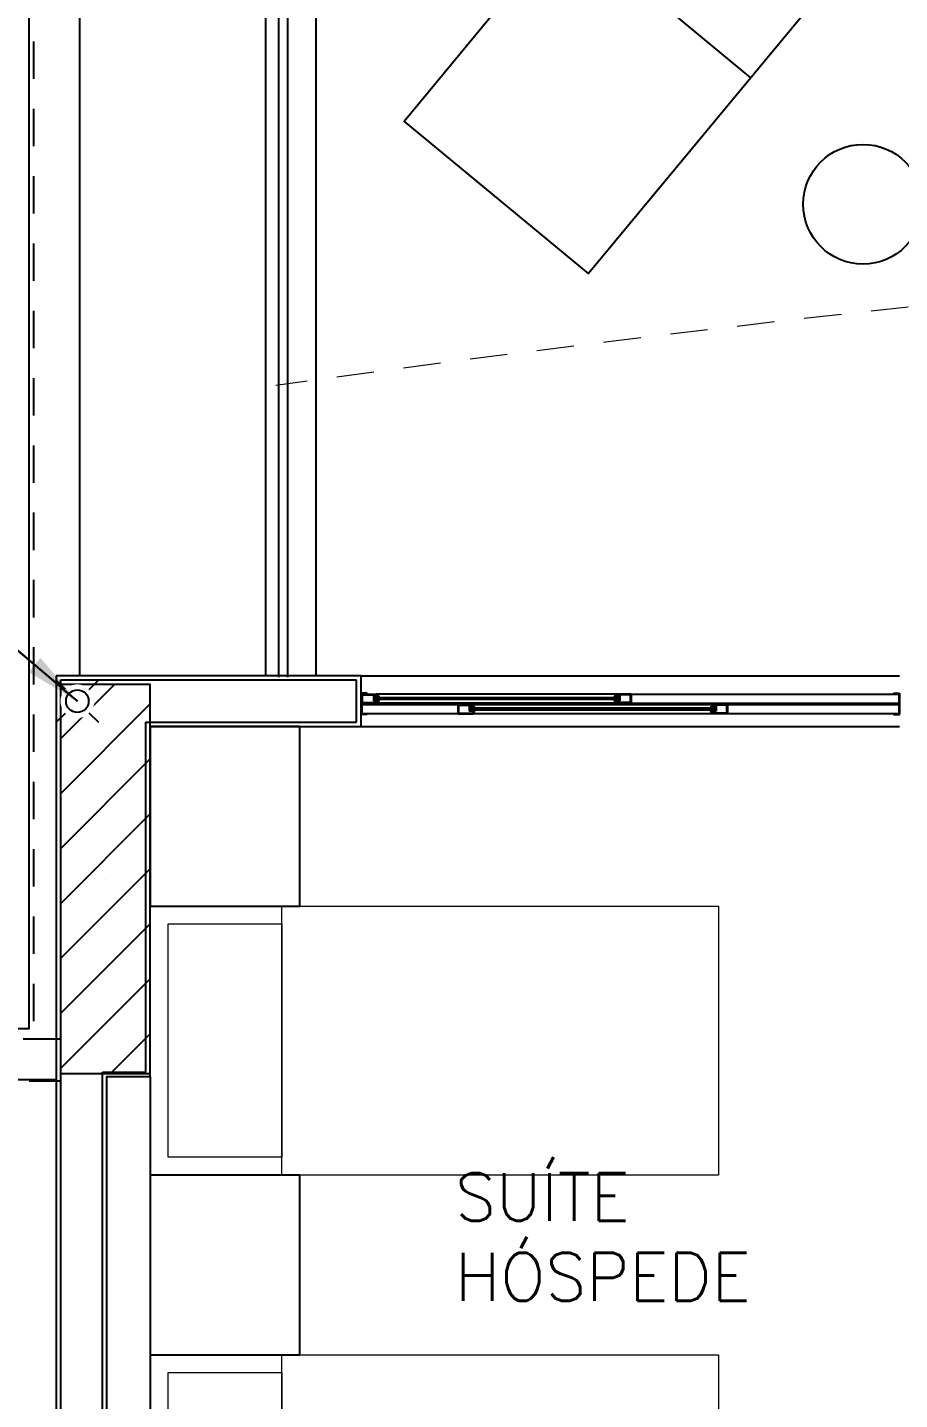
# Model space of a CAD drawing. Header units: millimetres. Extents: x 188.6 to 263.2, y 40.1 to 120.1.
# Drawn here: x 219.198 to 222.114, y 56.332 to 60.919 of the extents above; entities that cross this region are included whole.
import ezdxf

# ---------------------------------------------------------------- set-up
doc = ezdxf.new("R2010")
doc.units = ezdxf.units.MM
doc.set_wipeout_variables(frame=1)
doc.linetypes.add('HIDDEN2', pattern=[0.1875, 0.125, -0.0625])
doc.linetypes.add('Wipeout_Contour', pattern=[1000, 0, -1000])
for name, color, linetype in [('ARQ', 8, 'Continuous'), ('ARQ-BASE', 8, 'Continuous'), ('ESTR-PILARES', 11, 'Continuous'), ('ESTR-VIGAS', 11, 'HIDDEN2'), ('ESTRUTURA', 7, 'Continuous'), ('INC-CORRIMÃO', 7, 'Continuous'), ('Pilar.ARQ', 8, 'Continuous'), ('SPDA-COL', 7, 'Continuous'), ('SPDA-D', 164, 'Continuous')]:
    doc.layers.add(name, color=color, linetype=linetype)
doc.layers.add('L-MC-LAYOUT', color=8, linetype='Continuous', lineweight=5)
doc.styles.add('60-75', font='romans.shx', dxfattribs={"height": 0.12})
doc.dimstyles.new('IND75', dxfattribs={"dimtxt": 0.15, "dimasz": 0.1875, "dimexe": 0.15, "dimexo": 0, "dimgap": 0.1, "dimtad": 1, "dimzin": 10, "dimdsep": 46, "dimtxsty": '60-75', "dimcen": 0, "dimclrd": 256, "dimclre": 1, "dimclrt": 256, "dimadec": 0, "dimazin": 0, "dimtfac": 1, "dimtix": 1, "dimtmove": 2, "dimatfit": 3, "dimfxl": 0.15, "dimtolj": 1, "dimtzin": 6, "dimarcsym": 0})

# ---------------------------------------------------------------- blocks, each defined once
blk = doc.blocks.new('ESTR-1TP-29.09.2016')
blk.add_lwpolyline([(15.9877, 19.7452), (15.9877, 19.7202)])
at = {"layer": 'ESTR-PILARES'}
for p, q in [((15.9874, 20.8646), (16.1681, 21.0452)), ((15.9874, 20.6807), (16.2874, 20.9807)), ((15.9874, 20.4969), (16.2874, 20.7969)), ((15.9874, 20.313), (16.2874, 20.613)), ((15.9874, 20.1292), (16.2874, 20.4292)), ((16.1374, 20.3952), (16.1374, 20.3952)), ((15.9874, 19.9453), (16.2874, 20.2453)), ((15.9874, 19.7615), (16.2874, 20.0615)), ((16.155, 19.7452), (16.2874, 19.8776))]:
    blk.add_line(p, q, dxfattribs=at)
blk.add_lwpolyline([(15.9874, 19.7452), (16.2874, 19.7452), (16.2874, 21.0452), (15.9874, 21.0452), (15.9874, 19.7452)], dxfattribs=at)
at = {"layer": 'ESTR-VIGAS'}
for points in [[(15.8974, 24.5452), (15.8974, 19.8602)], [(15.9874, 19.8602), (13.0274, 19.8602)], [(13.1824, 19.7202), (15.9877, 19.7202)]]:
    blk.add_lwpolyline(points, dxfattribs=at)
blk = doc.blocks.new('CAMA SOLTEIRO')
at = {"layer": 'L-MC-LAYOUT'}
blk.add_line((5741.836, -1547.0217), (5741.836, -1546.1217), dxfattribs=at)
for points in [[(5741.396, -1546.1217), (5743.296, -1546.1217), (5743.296, -1547.0217), (5741.396, -1547.0217)], [(5741.456, -1546.1817), (5741.836, -1546.1817), (5741.836, -1546.9617), (5741.456, -1546.9617)]]:
    blk.add_lwpolyline(points, close=True, dxfattribs=at)
blk = doc.blocks.new('arq-3pav')
at = {"layer": 'ARQ'}
for p, q in [((15.9908, 21.0039), (16.6073, 20.494)), ((15.3053, 18.495), (14.2853, 18.495)), ((15.3051, 18.495), (17.1051, 18.495)), ((15.3053, 18.325), (15.3053, 18.495)), ((15.2903, 18.34), (15.2903, 18.48)), ((15.3251, 18.436), (15.3051, 18.436)), ((15.3051, 18.436), (15.3051, 18.365)), ((15.3071, 18.434), (15.3071, 18.367)), ((15.3071, 18.434), (15.3251, 18.434)), ((17.1031, 18.398), (15.3071, 18.398)), ((15.3083, 18.433), (15.3603, 18.433)), ((15.3083, 18.433), (15.3083, 18.403)), ((15.3083, 18.403), (15.3603, 18.403)), ((15.3103, 18.431), (15.3463, 18.431)), ((15.3103, 18.405), (15.3103, 18.431)), ((15.3103, 18.405), (15.3583, 18.405)), ((15.3103, 18.403), (15.3103, 18.403)), ((15.3251, 18.436), (15.3251, 18.434)), ((15.3463, 18.431), (15.3463, 18.411)), ((15.3583, 18.411), (15.3463, 18.411)), ((15.3483, 18.433), (15.3483, 18.423)), ((15.3603, 18.423), (15.3483, 18.423)), ((15.3483, 18.423), (15.3483, 18.413)), ((16.1683, 18.421), (15.3483, 18.421)), ((16.1683, 18.415), (15.3483, 18.415)), ((15.3603, 18.413), (15.3483, 18.413)), ((15.3603, 18.4225), (15.3488, 18.4225)), ((15.3653, 18.4215), (15.3488, 18.4215)), ((15.3653, 18.4145), (15.3488, 18.4145)), ((15.3603, 18.4135), (15.3488, 18.4135)), ((15.3503, 18.431), (15.3503, 18.425)), ((15.3503, 18.431), (15.3583, 18.431)), ((15.3583, 18.425), (15.3503, 18.425)), ((16.2063, 18.433), (15.3553, 18.433)), ((16.2083, 18.403), (15.3553, 18.403)), ((15.3583, 18.431), (15.3583, 18.425)), ((15.3583, 18.411), (15.3583, 18.405)), ((15.3603, 18.433), (15.3603, 18.423)), ((15.3603, 18.413), (15.3603, 18.403)), ((15.3608, 18.423), (15.3608, 18.428)), ((15.3608, 18.413), (15.3608, 18.408)), ((15.3653, 18.423), (15.3653, 18.4215)), ((15.3653, 18.413), (15.3653, 18.4145)), ((15.6299, 18.398), (15.6799, 18.398)), ((15.6299, 18.385), (15.6299, 18.398)), ((15.6319, 18.396), (15.6659, 18.396)), ((15.6319, 18.387), (15.6319, 18.396)), ((15.6659, 18.396), (15.6659, 18.376)), ((15.6679, 18.398), (15.6679, 18.388)), ((15.6699, 18.396), (15.6779, 18.396)), ((15.6699, 18.396), (15.6699, 18.39)), ((15.6779, 18.396), (15.6779, 18.39)), ((16.4779, 18.398), (15.6799, 18.398)), ((15.6799, 18.398), (15.6799, 18.388)), ((16.1513, 18.423), (16.1513, 18.4215)), ((16.1513, 18.4215), (16.1678, 18.4215)), ((16.1513, 18.413), (16.1513, 18.4145)), ((16.1513, 18.4145), (16.1678, 18.4145)), ((16.1558, 18.423), (16.1558, 18.428)), ((16.1558, 18.413), (16.1558, 18.408)), ((16.2083, 18.433), (16.1563, 18.433)), ((16.1563, 18.433), (16.1563, 18.423)), ((16.1563, 18.423), (16.1683, 18.423)), ((16.1563, 18.4225), (16.1678, 18.4225)), ((16.1563, 18.4135), (16.1678, 18.4135)), ((16.1563, 18.413), (16.1683, 18.413)), ((16.1563, 18.413), (16.1563, 18.403)), ((16.2083, 18.403), (16.1563, 18.403)), ((16.1583, 18.431), (16.1583, 18.425)), ((16.1663, 18.431), (16.1583, 18.431)), ((16.1583, 18.425), (16.1663, 18.425)), ((16.1583, 18.411), (16.1583, 18.405)), ((16.1583, 18.411), (16.1703, 18.411)), ((16.2063, 18.405), (16.1583, 18.405)), ((16.1663, 18.431), (16.1663, 18.425)), ((16.1683, 18.433), (16.1683, 18.423)), ((16.1683, 18.423), (16.1683, 18.413)), ((16.1703, 18.431), (16.1703, 18.411)), ((16.2063, 18.431), (16.1703, 18.431)), ((16.2063, 18.405), (16.2063, 18.431)), ((16.2063, 18.403), (16.2063, 18.403)), ((16.2083, 18.433), (17.1031, 18.433)), ((16.2083, 18.433), (16.2083, 18.403)), ((16.2083, 18.403), (17.1031, 18.403)), ((16.5299, 18.398), (16.4779, 18.398)), ((16.4779, 18.398), (16.4779, 18.388)), ((16.4799, 18.396), (16.4799, 18.39)), ((16.4879, 18.396), (16.4799, 18.396)), ((16.4879, 18.396), (16.4879, 18.39)), ((16.4899, 18.398), (16.4899, 18.388)), ((16.4919, 18.396), (16.4919, 18.376)), ((16.5279, 18.396), (16.4919, 18.396)), ((16.5279, 18.37), (16.5279, 18.396)), ((16.5299, 18.398), (16.5299, 18.368)), ((17.0851, 18.436), (17.0851, 18.434)), ((17.0851, 18.436), (17.1051, 18.436)), ((17.1031, 18.434), (17.0851, 18.434)), ((17.1031, 18.434), (17.1031, 18.367)), ((17.1051, 18.436), (17.1051, 18.365)), ((15.3251, 18.365), (15.3053, 18.365)), ((17.1031, 18.368), (15.3071, 18.368)), ((15.3073, 18.367), (15.3251, 18.367)), ((15.3251, 18.365), (15.3251, 18.367)), ((15.6299, 18.37), (15.6299, 18.385)), ((15.6299, 18.385), (15.6299, 18.385)), ((15.6299, 18.368), (15.6299, 18.37)), ((15.6299, 18.37), (15.6299, 18.37)), ((15.6299, 18.368), (15.6799, 18.368)), ((15.6319, 18.37), (15.6319, 18.387)), ((15.6319, 18.387), (15.6319, 18.387)), ((15.6319, 18.37), (15.6779, 18.37)), ((15.6779, 18.376), (15.6659, 18.376)), ((15.6679, 18.388), (15.6679, 18.378)), ((15.6799, 18.388), (15.6679, 18.388)), ((16.4899, 18.386), (15.6679, 18.386)), ((16.4899, 18.38), (15.6679, 18.38)), ((15.6799, 18.378), (15.6679, 18.378)), ((15.6799, 18.3875), (15.6684, 18.3875)), ((15.6849, 18.3865), (15.6684, 18.3865)), ((15.6849, 18.3795), (15.6684, 18.3795)), ((15.6799, 18.3785), (15.6684, 18.3785)), ((15.6779, 18.39), (15.6699, 18.39)), ((15.6779, 18.376), (15.6779, 18.37)), ((15.6799, 18.378), (15.6799, 18.368)), ((16.4779, 18.368), (15.6799, 18.368)), ((15.6804, 18.388), (15.6804, 18.393)), ((15.6804, 18.378), (15.6804, 18.373)), ((15.6849, 18.388), (15.6849, 18.3865)), ((15.6849, 18.378), (15.6849, 18.3795)), ((16.4729, 18.388), (16.4729, 18.3865)), ((16.4729, 18.3865), (16.4894, 18.3865)), ((16.4729, 18.378), (16.4729, 18.3795)), ((16.4729, 18.3795), (16.4894, 18.3795)), ((16.4774, 18.388), (16.4774, 18.393)), ((16.4774, 18.378), (16.4774, 18.373)), ((16.4779, 18.388), (16.4899, 18.388)), ((16.4779, 18.3875), (16.4894, 18.3875)), ((16.4779, 18.3785), (16.4894, 18.3785)), ((16.4779, 18.378), (16.4899, 18.378)), ((16.4779, 18.378), (16.4779, 18.368)), ((16.5299, 18.368), (16.4779, 18.368)), ((16.4799, 18.39), (16.4879, 18.39)), ((16.4799, 18.376), (16.4799, 18.37)), ((16.4799, 18.376), (16.4919, 18.376)), ((16.5279, 18.37), (16.4799, 18.37)), ((16.4899, 18.388), (16.4899, 18.378)), ((16.5279, 18.368), (16.5279, 18.368)), ((17.0851, 18.365), (17.0851, 18.367)), ((17.1031, 18.367), (17.0851, 18.367)), ((17.0851, 18.365), (17.1051, 18.365)), ((15.3051, 18.325), (17.1051, 18.325))]:
    blk.add_line(p, q, dxfattribs=at)
for points in [[(14.365, 18.495), (14.365, 22.175), (34.2253, 22.175), (34.2253, 18.495), (33.6254, 18.495), (33.6254, 21.835), (24.4892, 21.835)], [(24.1292, 21.835), (14.9854, 21.835), (14.9854, 18.495), (14.365, 18.495)], [(15.1554, 18.495), (15.1554, 21.665), (24.1292, 21.665)]]:
    blk.add_lwpolyline(points, dxfattribs=at)
for points in [[(16.2139, 21.2736), (16.8304, 20.7638), (16.0656, 19.839), (15.4491, 20.3488)], [(15.1003, 16.825), (14.6003, 16.825), (14.6003, 16.225), (15.1003, 16.225)]]:
    blk.add_lwpolyline(points, close=True, dxfattribs=at)
blk.add_circle((16.9831, 20.071), 0.2, dxfattribs=at)
at = {"layer": 'ARQ', "linetype": 'HIDDEN2', "lineweight": 0}
blk.add_arc((24.3359, -47.0021), 67.1169, 90.205368, 97.978379, dxfattribs=at)
at = {"layer": 'ARQ'}
for centre, radius, start, end in [((15.3488, 18.422), 0.0005, 90, 270), ((15.3488, 18.414), 0.0005, 90, 270), ((15.3603, 18.423), 0.0005, 270, 0), ((15.3603, 18.413), 0.0005, 0, 90), ((15.3603, 18.423), 0.005, 0, 84.2608), ((15.3603, 18.413), 0.005, 275.7392, 0), ((16.1563, 18.423), 0.005, 95.7392, 180), ((16.1563, 18.413), 0.005, 180, 264.2608), ((16.1563, 18.423), 0.0005, 180, 270), ((16.1563, 18.413), 0.0005, 90, 180), ((16.1678, 18.422), 0.0005, 270, 90), ((16.1678, 18.414), 0.0005, 270, 90), ((15.6684, 18.387), 0.0005, 90, 270), ((15.6684, 18.379), 0.0005, 90, 270), ((15.6799, 18.388), 0.0005, 270, 0), ((15.6799, 18.378), 0.0005, 0, 90), ((15.6799, 18.388), 0.005, 0, 84.2608), ((15.6799, 18.378), 0.005, 275.7392, 0), ((16.4779, 18.388), 0.005, 95.7392, 180), ((16.4779, 18.378), 0.005, 180, 264.2608), ((16.4779, 18.388), 0.0005, 180, 270), ((16.4779, 18.378), 0.0005, 90, 180), ((16.4894, 18.387), 0.0005, 270, 90), ((16.4894, 18.379), 0.0005, 270, 90)]:
    blk.add_arc(centre, radius, start, end, dxfattribs=at)
blk.add_blockref('CAMA SOLTEIRO', (-5726.7957, 1562.3467), dxfattribs=at)
at = {"color": 8, "linetype": 'Wipeout_Contour', "lineweight": 0, "ltscale": 42622.057259}
blk.add_wipeout([(14.3003, 17.165), (14.6003, 17.165), (14.6003, 18.465), (14.3003, 18.465)], dxfattribs=at).dxf.layer = 'Pilar.ARQ'
at = {"layer": 'ARQ'}
for p, q in [((14.2853, 18.495), (14.2853, 14.785)), ((14.3003, 18.48), (14.3003, 14.77)), ((15.2903, 18.48), (14.3003, 18.48)), ((14.5853, 17.17), (14.5853, 18.34)), ((14.5853, 18.34), (15.2903, 18.34)), ((14.6003, 17.155), (14.6003, 18.325)), ((14.6003, 18.325), (15.3053, 18.325)), ((14.4403, 14.31), (14.4403, 17.17)), ((14.4403, 17.17), (14.5853, 17.17)), ((13.1003, 17.145), (14.2853, 17.145)), ((14.4553, 14.325), (14.4553, 17.155)), ((14.4553, 17.155), (14.6003, 17.155))]:
    blk.add_line(p, q, dxfattribs=at)
blk.add_lwpolyline([(13.1003, 17.315), (14.195, 17.315), (14.195, 22.345), (34.3953, 22.345), (34.3953, 17.4147), (35.3802, 17.4147)], dxfattribs=at)
for points in [[(15.1003, 18.325), (14.6003, 18.325), (14.6003, 17.725), (15.1003, 17.725)], [(14.6003, 15.325), (14.4553, 15.325), (14.4553, 17.155), (14.6003, 17.155)]]:
    blk.add_lwpolyline(points, close=True, dxfattribs=at)
at = {"layer": 'Pilar.ARQ', "color": 8, "linetype": 'Continuous', "lineweight": 0, "flags": 128}
blk.add_lwpolyline([(14.3003, 17.165), (14.6003, 17.165), (14.6003, 18.465), (14.3003, 18.465)], close=True, dxfattribs=at)
at = {"layer": 'ARQ'}
blk.add_blockref('CAMA SOLTEIRO', (-5726.7957, 1563.8467), dxfattribs=at)
at = {"layer": 'ESTRUTURA'}
blk.add_blockref('ESTR-1TP-29.09.2016', (-1.6874, -2.5802), dxfattribs=at)
blk = doc.blocks.new('cap')
blk.add_wipeout([(0.0003, 0.075), (-0.0036, 0.0749), (-0.0076, 0.0746), (-0.0115, 0.0741), (-0.0153, 0.0734), (-0.0191, 0.0725), (-0.0229, 0.0714), (-0.0266, 0.0701), (-0.0302, 0.0686), (-0.0338, 0.067), (-0.0373, 0.0651), (-0.0406, 0.0631), (-0.0439, 0.0608), (-0.047, 0.0585), (-0.05, 0.0559), (-0.0528, 0.0532), (-0.0555, 0.0504), (-0.0581, 0.0474), (-0.0605, 0.0443), (-0.0627, 0.0411), (-0.0648, 0.0377), (-0.0667, 0.0343), (-0.0684, 0.0308), (-0.0699, 0.0271), (-0.0712, 0.0234), (-0.0724, 0.0197), (-0.0733, 0.0159), (-0.074, 0.012), (-0.0746, 0.0081), (-0.0749, 0.0042), (-0.075, 0.0003), (-0.0749, -0.0036), (-0.0746, -0.0076), (-0.0741, -0.0115), (-0.0734, -0.0153), (-0.0725, -0.0191), (-0.0714, -0.0229), (-0.0701, -0.0266), (-0.0686, -0.0302), (-0.067, -0.0338), (-0.0651, -0.0373), (-0.0631, -0.0406), (-0.0608, -0.0439), (-0.0585, -0.047), (-0.0559, -0.05), (-0.0532, -0.0528), (-0.0504, -0.0555), (-0.0474, -0.0581), (-0.0443, -0.0605), (-0.0411, -0.0627), (-0.0377, -0.0648), (-0.0343, -0.0667), (-0.0308, -0.0684), (-0.0271, -0.0699), (-0.0234, -0.0712), (-0.0197, -0.0724), (-0.0159, -0.0733), (-0.012, -0.074), (-0.0081, -0.0746), (-0.0042, -0.0749), (-0.0003, -0.075), (0.0036, -0.0749), (0.0076, -0.0746), (0.0115, -0.0741), (0.0153, -0.0734), (0.0191, -0.0725), (0.0229, -0.0714), (0.0266, -0.0701), (0.0302, -0.0686), (0.0338, -0.067), (0.0373, -0.0651), (0.0406, -0.0631), (0.0439, -0.0608), (0.047, -0.0585), (0.05, -0.0559), (0.0528, -0.0532), (0.0555, -0.0504), (0.0581, -0.0474), (0.0605, -0.0443), (0.0627, -0.0411), (0.0648, -0.0377), (0.0667, -0.0343), (0.0684, -0.0308), (0.0699, -0.0271), (0.0712, -0.0234), (0.0724, -0.0197), (0.0733, -0.0159), (0.074, -0.012), (0.0746, -0.0081), (0.0749, -0.0042), (0.075, -0.0003), (0.0749, 0.0036), (0.0746, 0.0076), (0.0741, 0.0115), (0.0734, 0.0153), (0.0725, 0.0191), (0.0714, 0.0229), (0.0701, 0.0266), (0.0686, 0.0302), (0.067, 0.0338), (0.0651, 0.0373), (0.0631, 0.0406), (0.0608, 0.0439), (0.0585, 0.047), (0.0559, 0.05), (0.0532, 0.0528), (0.0504, 0.0555), (0.0474, 0.0581), (0.0443, 0.0605), (0.0411, 0.0627), (0.0377, 0.0648), (0.0343, 0.0667), (0.0308, 0.0684), (0.0271, 0.0699), (0.0234, 0.0712), (0.0197, 0.0724), (0.0159, 0.0733), (0.012, 0.074), (0.0081, 0.0746), (0.0042, 0.0749)])
for p, q in [((-0.053, 0.053), (-0.0955, 0.0955)), ((0.053, 0.053), (0.0955, 0.0955)), ((-0.0955, -0.0955), (-0.053, -0.053)), ((0.0955, -0.0955), (0.053, -0.053))]:
    blk.add_line(p, q)
blk.add_circle((0, 0), 0.0504)

msp = doc.modelspace()

# ---------------------------------------------------------------- block references
msp.add_blockref('arq-3pav', (205.0084, 40.2568))

# ---------------------------------------------------------------- next in the draw order: linework, layer by layer
at = {"layer": 'INC-CORRIMÃO'}
for p, q in [((220.0387, 58.7466), (220.0387, 62.0318)), ((220.0687, 58.7466), (220.0687, 62.0018))]:
    msp.add_line(p, q, dxfattribs=at)

# ---------------------------------------------------------------- next in the draw order: block references
at = {"layer": 'ESTRUTURA'}
msp.add_blockref('ESTR-1TP-29.09.2016', (203.3211, 37.6766), dxfattribs=at)

# ---------------------------------------------------------------- next in the draw order: texts
at = {"layer": 'ARQ-BASE', "color": 8, "insert": (220.6278, 57.089), "char_height": 0.16, "width": 1.394286, "attachment_point": 1, "style": '60-75'}
msp.add_mtext('SUÍTE\\PHÓSPEDE', dxfattribs=at)

# ---------------------------------------------------------------- next in the draw order: block references
at = {"layer": 'SPDA-D', "xscale": 0.75, "yscale": 0.75, "zscale": 0.75}
msp.add_blockref('cap', (219.365, 58.6664), dxfattribs=at)

# ---------------------------------------------------------------- next in the draw order: leaders
at = {"layer": 'SPDA-COL'}
for points in [[(218.5165, 59.3855), (219.365, 58.6664)], [(219.365, 58.6664), (218.5165, 59.3855)]]:
    msp.add_leader(points, dimstyle='IND75', dxfattribs=at)

doc.saveas('drawing.dxf')
